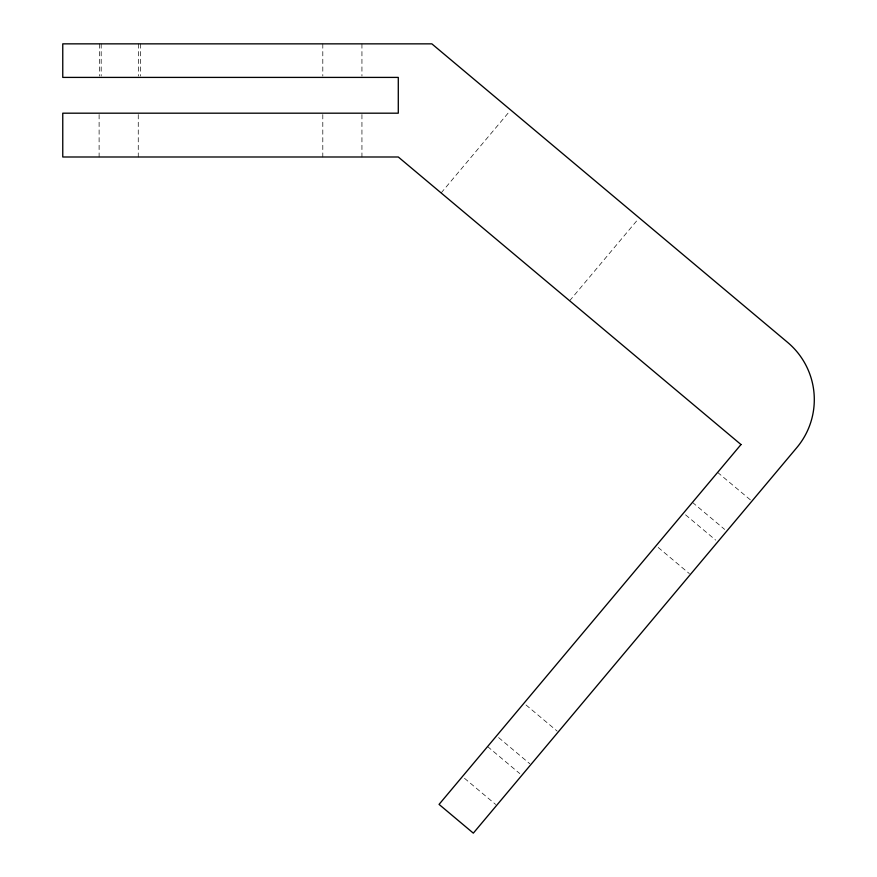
<?xml version="1.0" encoding="UTF-8"?>
<svg xmlns="http://www.w3.org/2000/svg" width="877" height="877" viewBox="0 0 877 877"><rect width="100%" height="100%" fill="white"/><g stroke="black" fill="none" stroke-linecap="round" stroke-linejoin="round"><path stroke-width="0.66" stroke-dasharray="4.38 3.29" d="M441.131 192.94L509.822 111.072M569.644 300.778L638.335 218.91M717.627 472.396L750.865 500.285M692.468 502.389L724.665 529.401M685.562 514.843L715.676 540.111M658.188 547.456L689.344 573.602M526.014 704.976L557.169 731.111M498.64 737.601L529.796 763.735M487.579 746.557L519.776 773.58M464.492 778.294L495.648 804.439M361.938 43.85L361.938 76.058M361.938 114.558L361.938 156.994M322.802 43.85L322.802 76.058M322.802 114.558L322.802 156.994M140.331 43.85L140.331 76.058M138.533 43.85L138.533 76.058M138.259 114.558L138.259 156.994M101.184 43.85L101.184 76.058M99.397 43.85L99.397 76.058M99.112 114.558L99.112 156.994"/><path stroke-width="1.32" d="M740.999 444.551L439.059 804.395L473.328 833.15L796.831 447.61A74.688 74.688 0 0 0 787.623 342.392L431.846 43.85L62.76 43.85L62.76 77.406L398.29 77.406L398.29 113.188L62.76 113.188L62.76 156.994L398.29 156.994L740.999 444.551"/></g></svg>
